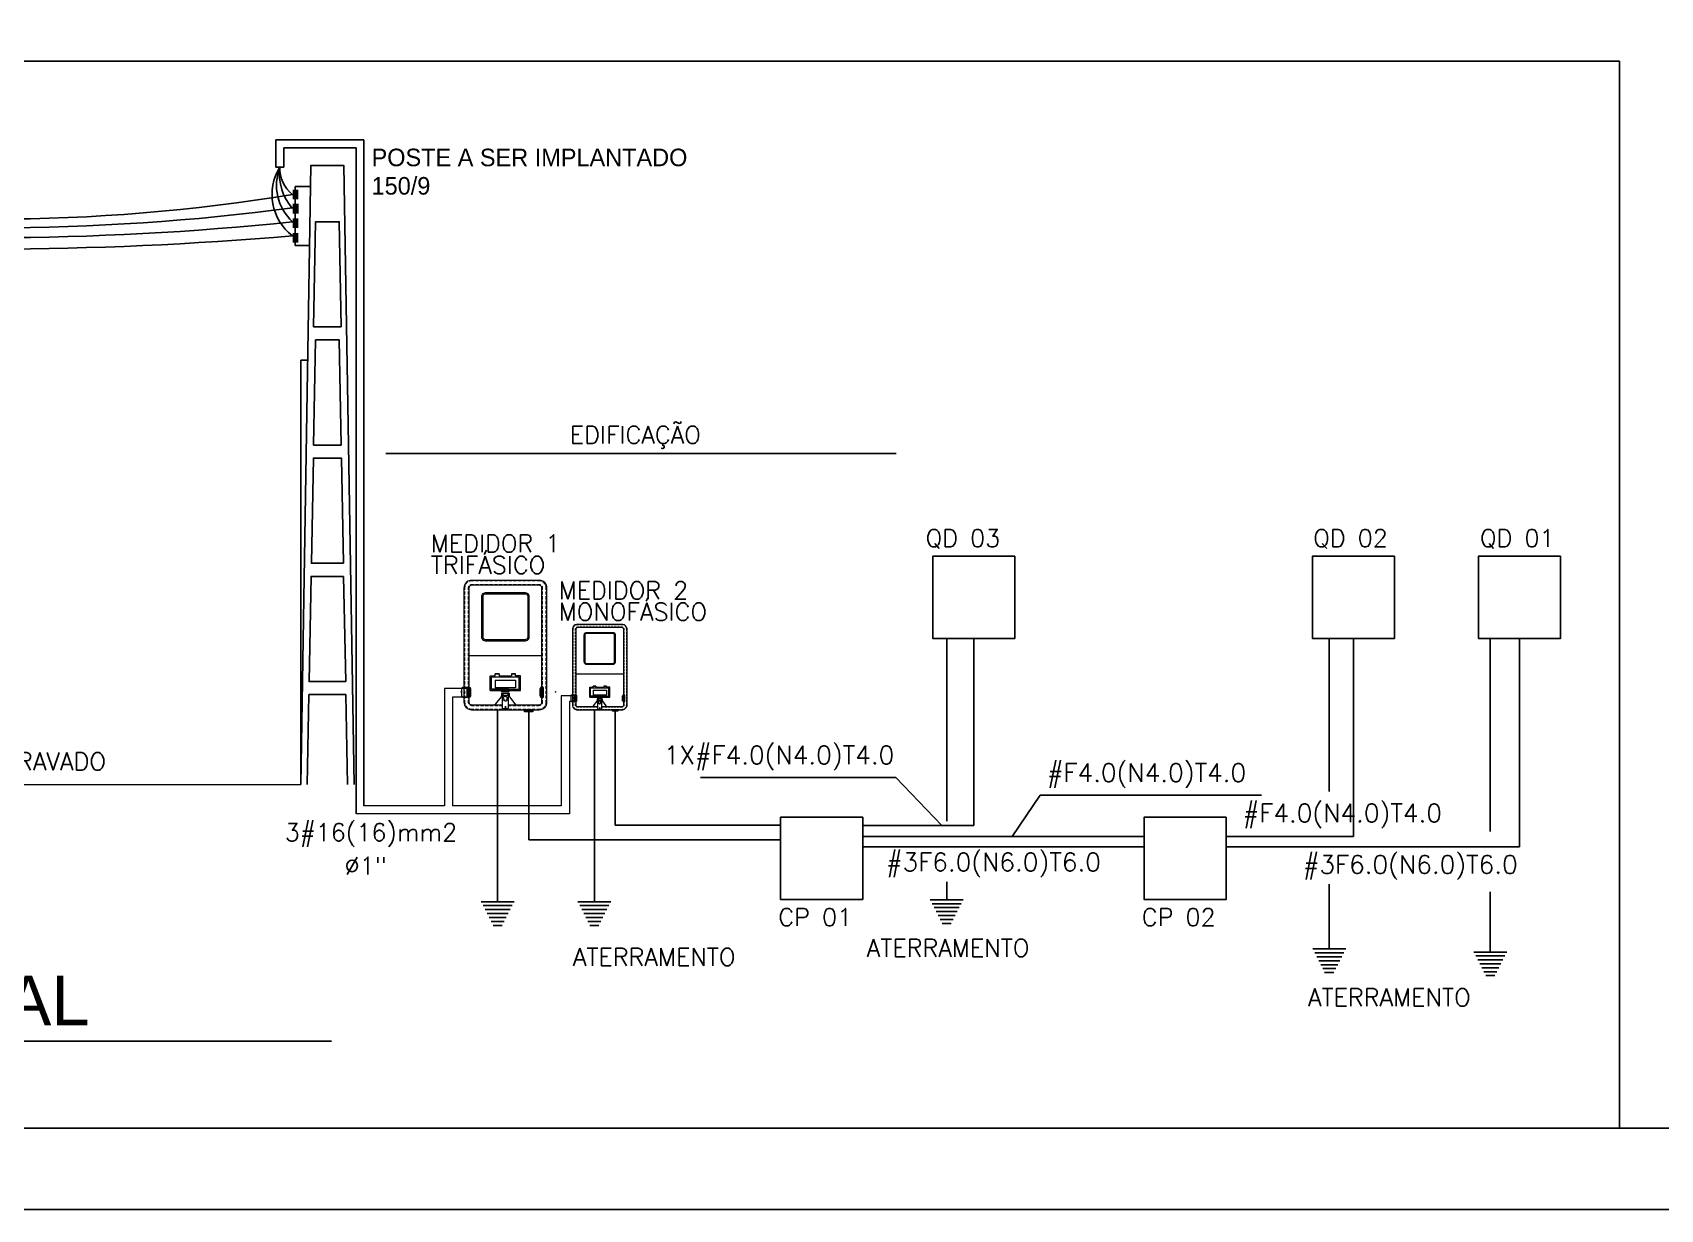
# Model space of a CAD drawing. Header units: millimetres. Extents: x 1111 to 2600, y -509 to -91.
# Drawn here: x 1694.25 to 1709.27, y -509.25 to -498.39 of the extents above; entities that cross this region are included whole.
import ezdxf
from ezdxf.enums import TextEntityAlignment as Align

# ---------------------------------------------------------------- set-up
doc = ezdxf.new("R2010")
doc.units = ezdxf.units.MM
for name, color, linetype in [('08', 8, 'Continuous'), ('ARQ-SÍMBOLOS', 2, 'Continuous'), ('ARQ-TEXTO2', 2, 'Continuous'), ('ARQ-TEXTO4', 4, 'Continuous'), ('CERC02', 3, 'Continuous'), ('CERCAD-1', 1, 'Continuous'), ('CERCAD-2', 7, 'Continuous'), ('LAYER', 3, 'Continuous'), ('LAYER03', 3, 'Continuous'), ('PDF_Geometry', 7, 'Continuous'), ('SOMENTE_TUBULACAO', 2, 'Continuous'), ('TEXT', 2, 'Continuous'), ('TEXTO2', 3, 'Continuous'), ('TUBELPAREDE', 2, 'Continuous')]:
    doc.layers.add(name, color=color, linetype=linetype)
doc.layers.add('PDF_Solid Fills', color=7, linetype='Continuous', true_color=0x282724)
doc.styles.add('ARIAL', font='arial.ttf', dxfattribs={"height": 2})
doc.styles.add('COTA75', font='ROMANS.SHX')
doc.styles.add('ROMANS', font='romans')

# ---------------------------------------------------------------- blocks, each defined once
blk = doc.blocks.new('*U214')
at = {"layer": 'ARQ-SÍMBOLOS'}
blk.add_line((0.6, 0), (9.546, 0), dxfattribs=at)
blk.add_circle((0, 0), 0.6, dxfattribs=at)
at = {"layer": 'ARQ-TEXTO2', "style": 'ROMANS'}
blk.add_attdef('ESCALA1', text='', height=0.2, dxfattribs=at).set_placement((0.951, -0.149), align=Align.TOP_LEFT)
at = {"layer": 'ARQ-TEXTO4', "style": 'ARIAL'}
blk.add_attdef('TITULODODESENHO', (0.951, 0.146), '', height=0.45, dxfattribs=at)
blk.add_attdef('0', text='', height=0.45, dxfattribs=at).set_placement((0, 0), align=Align.MIDDLE)

msp = doc.modelspace()

# ---------------------------------------------------------------- linework, layer by layer
at = {"linetype": 'Continuous'}
for p, q in [((1696.82, -499.813), (1696.677, -499.813)), ((1696.677, -500.358), (1696.677, -499.813)), ((1696.677, -500.358), (1696.811, -500.358)), ((1696.728, -505.333), (1696.728, -501.416)), ((1696.728, -501.416), (1696.793, -501.416)), ((1697.515, -502.278), (1702.221, -502.278))]:
    msp.add_line(p, q, dxfattribs=at)
for p, q in [((1702.219, -505.268), (1700.417, -505.268)), ((1702.641, -505.712), (1702.219, -505.268)), ((1703.292, -505.811), (1703.549, -505.43)), ((1703.549, -505.43), (1705.592, -505.43))]:
    msp.add_line(p, q)
for points in [[(1697.221, -505.333), (1697.126, -499.618), (1696.823, -499.618), (1696.728, -505.333)], [(1697.161, -505.333), (1697.145, -504.503), (1696.804, -504.503), (1696.788, -505.333)]]:
    msp.add_lwpolyline(points, dxfattribs=at)
for points in [[(1697.102, -501.108), (1697.084, -500.138), (1696.865, -500.138), (1696.847, -501.108)], [(1697.102, -502.199), (1697.084, -501.229), (1696.865, -501.229), (1696.847, -502.199)], [(1697.122, -503.29), (1697.104, -502.32), (1696.845, -502.32), (1696.827, -503.29)], [(1697.124, -503.412), (1696.824, -503.412), (1696.806, -504.382), (1697.143, -504.382)]]:
    msp.add_lwpolyline(points, close=True, dxfattribs=at)
for points in [[(1696.707, -499.841), (1696.707, -499.932), (1696.653, -499.841), (1696.653, -499.932)], [(1696.708, -499.972), (1696.708, -500.063), (1696.653, -499.972), (1696.653, -500.063)], [(1696.707, -500.106), (1696.707, -500.197), (1696.653, -500.106), (1696.653, -500.197)], [(1696.707, -500.241), (1696.707, -500.332), (1696.653, -500.241), (1696.653, -500.332)]]:
    msp.add_solid(points, dxfattribs=at)
at = {"layer": 'CERC02'}
msp.add_lwpolyline([(1686.626, -508.504), (1708.892, -508.504), (1708.892, -498.658), (1686.626, -498.658)], close=True, dxfattribs=at)
at = {"layer": 'CERCAD-1'}
msp.add_lwpolyline([(1721.942, -508.504), (1658.942, -508.504), (1658.942, -465.604), (1721.942, -465.604)], close=True, dxfattribs=at)
at = {"layer": 'CERCAD-2'}
for p, q in [((1708.892, -508.504), (1708.892, -503.029)), ((1722.692, -509.254), (1656.692, -509.254))]:
    msp.add_line(p, q, dxfattribs=at)
at = {"layer": 'LAYER'}
for p, q in [((1702.687, -503.984), (1702.687, -505.669)), ((1706.216, -503.984), (1706.216, -505.397)), ((1707.701, -503.984), (1707.701, -505.767)), ((1698.544, -504.643), (1698.544, -506.414)), ((1699.437, -504.643), (1699.437, -506.414)), ((1702.687, -506.229), (1702.687, -506.396)), ((1706.216, -506.253), (1706.216, -506.849)), ((1698.696, -506.414), (1698.393, -506.414)), ((1698.678, -506.45), (1698.411, -506.45)), ((1699.588, -506.414), (1699.285, -506.414)), ((1699.57, -506.45), (1699.303, -506.45)), ((1702.838, -506.396), (1702.535, -506.396)), ((1702.82, -506.432), (1702.554, -506.432)), ((1702.802, -506.468), (1702.572, -506.468)), ((1707.701, -506.322), (1707.701, -506.878)), ((1698.66, -506.486), (1698.429, -506.486)), ((1698.641, -506.523), (1698.447, -506.523)), ((1698.623, -506.559), (1698.466, -506.559)), ((1698.605, -506.596), (1698.484, -506.596)), ((1699.552, -506.486), (1699.321, -506.486)), ((1699.534, -506.523), (1699.34, -506.523)), ((1699.515, -506.559), (1699.358, -506.559)), ((1699.497, -506.596), (1699.376, -506.596)), ((1702.784, -506.505), (1702.59, -506.505)), ((1702.766, -506.541), (1702.608, -506.541)), ((1702.748, -506.577), (1702.626, -506.577)), ((1702.729, -506.614), (1702.645, -506.614)), ((1698.587, -506.632), (1698.502, -506.632)), ((1699.479, -506.632), (1699.394, -506.632)), ((1706.367, -506.849), (1706.064, -506.849)), ((1706.349, -506.886), (1706.082, -506.886)), ((1707.853, -506.878), (1707.55, -506.878)), ((1707.835, -506.914), (1707.568, -506.914)), ((1706.331, -506.922), (1706.1, -506.922)), ((1706.312, -506.959), (1706.119, -506.959)), ((1706.294, -506.995), (1706.137, -506.995)), ((1706.276, -507.031), (1706.155, -507.031)), ((1706.258, -507.068), (1706.173, -507.068)), ((1707.817, -506.951), (1707.586, -506.951)), ((1707.798, -506.987), (1707.604, -506.987)), ((1707.78, -507.024), (1707.623, -507.024)), ((1707.762, -507.06), (1707.641, -507.06)), ((1707.744, -507.096), (1707.659, -507.096))]:
    msp.add_line(p, q, dxfattribs=at)
at = {"layer": 'LAYER03'}
for p, q in [((1696.5, -499.383), (1696.5, -499.636)), ((1697.312, -499.383), (1696.5, -499.383)), ((1697.312, -505.53), (1697.312, -499.383)), ((1696.573, -499.636), (1696.573, -499.455)), ((1696.573, -499.455), (1697.24, -499.455)), ((1697.24, -499.455), (1697.24, -505.603)), ((1696.5, -499.636), (1696.573, -499.636))]:
    msp.add_line(p, q, dxfattribs=at)
for points in [[(1703.315, -503.226), (1703.315, -503.984), (1702.558, -503.984), (1702.558, -503.226)], [(1706.818, -503.226), (1706.818, -503.984), (1706.06, -503.984), (1706.06, -503.226)], [(1708.349, -503.226), (1708.349, -503.984), (1707.592, -503.984), (1707.592, -503.226)], [(1701.912, -505.635), (1701.912, -506.392), (1701.155, -506.392), (1701.155, -505.635)], [(1705.266, -505.635), (1705.266, -506.392), (1704.508, -506.392), (1704.508, -505.635)]]:
    msp.add_lwpolyline(points, close=True, dxfattribs=at)
at = {"layer": 'PDF_Geometry', "lineweight": 5}
for p, q in [((1691.059, -505.333), (1696.728, -505.333)), ((1698.054, -505.53), (1697.312, -505.53)), ((1699.132, -505.53), (1698.127, -505.53))]:
    msp.add_line(p, q, dxfattribs=at)
for points in [[(1698.27, -503.463), (1698.268, -503.464), (1698.258, -503.472), (1698.25, -503.482), (1698.249, -503.484)], [(1698.303, -503.454), (1698.291, -503.455), (1698.283, -503.457)], [(1698.942, -503.449), (1698.929, -503.448), (1698.303, -503.448), (1698.291, -503.449)], [(1698.326, -503.454), (1698.303, -503.454)], [(1698.369, -503.454), (1698.34, -503.454)], [(1698.413, -503.454), (1698.384, -503.454)], [(1698.456, -503.454), (1698.427, -503.454)], [(1698.5, -503.454), (1698.471, -503.454)], [(1698.544, -503.454), (1698.515, -503.454)], [(1698.587, -503.454), (1698.558, -503.454)], [(1698.631, -503.454), (1698.602, -503.454)], [(1698.675, -503.454), (1698.646, -503.454)], [(1698.718, -503.454), (1698.689, -503.454)], [(1698.762, -503.454), (1698.732, -503.454)], [(1698.805, -503.454), (1698.776, -503.454)], [(1698.849, -503.454), (1698.82, -503.454)], [(1698.892, -503.454), (1698.864, -503.454)], [(1698.95, -503.457), (1698.942, -503.455), (1698.929, -503.454), (1698.907, -503.454)], [(1698.984, -503.484), (1698.983, -503.482), (1698.975, -503.472), (1698.965, -503.464), (1698.963, -503.463)], [(1698.235, -503.506), (1698.233, -503.517)], [(1698.233, -503.517), (1698.233, -504.573)], [(1698.243, -503.497), (1698.241, -503.505), (1698.24, -503.517), (1698.24, -503.536)], [(1698.24, -503.551), (1698.24, -503.58)], [(1698.24, -503.595), (1698.24, -503.624)], [(1698.278, -503.502), (1698.278, -503.503), (1698.275, -503.51), (1698.274, -503.517), (1698.274, -503.536)], [(1698.274, -503.551), (1698.274, -503.58)], [(1698.274, -503.595), (1698.274, -503.624)], [(1698.953, -503.517), (1698.952, -503.51), (1698.948, -503.504), (1698.943, -503.499), (1698.937, -503.495), (1698.929, -503.494), (1698.303, -503.494), (1698.296, -503.495), (1698.289, -503.499), (1698.284, -503.504), (1698.281, -503.51), (1698.28, -503.517)], [(1698.28, -503.517), (1698.28, -504.573)], [(1698.326, -503.488), (1698.303, -503.488), (1698.296, -503.49), (1698.289, -503.492), (1698.288, -503.493)], [(1698.369, -503.488), (1698.34, -503.488)], [(1698.413, -503.488), (1698.384, -503.488)], [(1698.431, -503.564), (1698.422, -503.565), (1698.413, -503.568), (1698.406, -503.574), (1698.401, -503.581), (1698.397, -503.59), (1698.396, -503.598)], [(1698.396, -503.598), (1698.396, -503.97), (1698.397, -503.979), (1698.401, -503.987), (1698.406, -503.994), (1698.413, -504), (1698.422, -504.003), (1698.431, -504.005), (1698.802, -504.005), (1698.811, -504.003), (1698.819, -504), (1698.827, -503.994), (1698.832, -503.987), (1698.836, -503.979), (1698.836, -503.97)], [(1698.431, -503.575), (1698.424, -503.576), (1698.417, -503.58), (1698.412, -503.585), (1698.409, -503.592), (1698.408, -503.598)], [(1698.408, -503.598), (1698.408, -503.97), (1698.409, -503.977), (1698.412, -503.984), (1698.417, -503.989), (1698.424, -503.992), (1698.431, -503.993), (1698.802, -503.993), (1698.809, -503.992), (1698.816, -503.989), (1698.82, -503.984), (1698.824, -503.977), (1698.825, -503.97), (1698.825, -503.598)], [(1698.456, -503.488), (1698.427, -503.488)], [(1698.802, -503.564), (1698.431, -503.564)], [(1698.802, -503.575), (1698.431, -503.575)], [(1698.5, -503.488), (1698.471, -503.488)], [(1698.544, -503.488), (1698.515, -503.488)], [(1698.587, -503.488), (1698.558, -503.488)], [(1698.631, -503.488), (1698.602, -503.488)], [(1698.675, -503.488), (1698.646, -503.488)], [(1698.718, -503.488), (1698.689, -503.488)], [(1698.762, -503.488), (1698.732, -503.488)], [(1698.805, -503.488), (1698.776, -503.488)], [(1698.836, -503.598), (1698.836, -503.59), (1698.832, -503.581), (1698.827, -503.574), (1698.819, -503.568), (1698.811, -503.565), (1698.802, -503.564)], [(1698.825, -503.598), (1698.824, -503.592), (1698.82, -503.585), (1698.816, -503.58), (1698.809, -503.576), (1698.802, -503.575)], [(1698.849, -503.488), (1698.82, -503.488)], [(1698.836, -503.97), (1698.836, -503.598)], [(1698.892, -503.488), (1698.864, -503.488)], [(1698.944, -503.493), (1698.944, -503.492), (1698.937, -503.49), (1698.929, -503.488), (1698.907, -503.488)], [(1698.953, -504.573), (1698.953, -503.517)], [(1698.958, -503.517), (1698.958, -503.51), (1698.955, -503.503), (1698.955, -503.502)], [(1698.958, -503.536), (1698.958, -503.517)], [(1698.958, -503.58), (1698.958, -503.551)], [(1698.958, -503.624), (1698.958, -503.595)], [(1698.993, -503.517), (1698.992, -503.505), (1698.99, -503.497)], [(1698.993, -503.536), (1698.993, -503.517)], [(1698.993, -503.58), (1698.993, -503.551)], [(1698.993, -503.624), (1698.993, -503.595)], [(1698.999, -503.517), (1698.998, -503.506)], [(1698.999, -504.573), (1698.999, -503.517)], [(1698.24, -503.638), (1698.24, -503.667)], [(1698.24, -503.682), (1698.24, -503.711)], [(1698.24, -503.725), (1698.24, -503.754)], [(1698.274, -503.638), (1698.274, -503.667)], [(1698.274, -503.682), (1698.274, -503.711)], [(1698.274, -503.725), (1698.274, -503.754)], [(1698.958, -503.667), (1698.958, -503.638)], [(1698.958, -503.711), (1698.958, -503.682)], [(1698.958, -503.754), (1698.958, -503.725)], [(1698.993, -503.667), (1698.993, -503.638)], [(1698.993, -503.711), (1698.993, -503.682)], [(1698.993, -503.754), (1698.993, -503.725)], [(1698.24, -503.769), (1698.24, -503.798)], [(1698.24, -503.813), (1698.24, -503.842)], [(1698.24, -503.856), (1698.24, -503.885)], [(1698.24, -503.9), (1698.24, -503.929)], [(1698.274, -503.769), (1698.274, -503.798)], [(1698.274, -503.813), (1698.274, -503.842)], [(1698.274, -503.856), (1698.274, -503.885)], [(1698.274, -503.9), (1698.274, -503.929)], [(1698.958, -503.798), (1698.958, -503.769)], [(1698.958, -503.842), (1698.958, -503.813)], [(1698.958, -503.885), (1698.958, -503.856)], [(1698.958, -503.929), (1698.958, -503.9)], [(1698.993, -503.798), (1698.993, -503.769)], [(1698.993, -503.842), (1698.993, -503.813)], [(1698.993, -503.885), (1698.993, -503.856)], [(1698.993, -503.929), (1698.993, -503.9)], [(1699.235, -503.892), (1699.234, -503.9)], [(1699.234, -503.9), (1699.234, -504.597)], [(1699.24, -503.886), (1699.239, -503.892), (1699.238, -503.9), (1699.238, -503.912)], [(1699.258, -503.864), (1699.256, -503.865), (1699.25, -503.87), (1699.245, -503.877), (1699.244, -503.878)], [(1699.263, -503.89), (1699.263, -503.891), (1699.261, -503.895), (1699.261, -503.9), (1699.261, -503.912)], [(1699.708, -503.9), (1699.708, -503.895), (1699.706, -503.891), (1699.702, -503.888), (1699.698, -503.885), (1699.693, -503.884), (1699.28, -503.884), (1699.275, -503.885), (1699.271, -503.888), (1699.267, -503.891), (1699.265, -503.895), (1699.265, -503.9)], [(1699.265, -503.9), (1699.265, -504.597)], [(1699.28, -503.858), (1699.271, -503.859), (1699.266, -503.86)], [(1699.295, -503.881), (1699.28, -503.881), (1699.275, -503.882), (1699.27, -503.883), (1699.27, -503.884)], [(1699.701, -503.855), (1699.693, -503.854), (1699.28, -503.854), (1699.272, -503.855)], [(1699.295, -503.858), (1699.28, -503.858)], [(1699.323, -503.858), (1699.304, -503.858)], [(1699.323, -503.881), (1699.304, -503.881)], [(1699.352, -503.858), (1699.333, -503.858)], [(1699.352, -503.881), (1699.333, -503.881)], [(1699.381, -503.858), (1699.362, -503.858)], [(1699.381, -503.881), (1699.362, -503.881)], [(1699.41, -503.858), (1699.39, -503.858)], [(1699.41, -503.881), (1699.39, -503.881)], [(1699.438, -503.858), (1699.419, -503.858)], [(1699.438, -503.881), (1699.419, -503.881)], [(1699.467, -503.858), (1699.448, -503.858)], [(1699.467, -503.881), (1699.448, -503.881)], [(1699.496, -503.858), (1699.477, -503.858)], [(1699.496, -503.881), (1699.477, -503.881)], [(1699.525, -503.858), (1699.506, -503.858)], [(1699.525, -503.881), (1699.506, -503.881)], [(1699.554, -503.858), (1699.534, -503.858)], [(1699.554, -503.881), (1699.534, -503.881)], [(1699.583, -503.858), (1699.563, -503.858)], [(1699.583, -503.881), (1699.563, -503.881)], [(1699.611, -503.858), (1699.592, -503.858)], [(1699.611, -503.881), (1699.592, -503.881)], [(1699.64, -503.858), (1699.621, -503.858)], [(1699.64, -503.881), (1699.621, -503.881)], [(1699.669, -503.858), (1699.65, -503.858)], [(1699.669, -503.881), (1699.65, -503.881)], [(1699.707, -503.86), (1699.702, -503.859), (1699.693, -503.858), (1699.678, -503.858)], [(1699.703, -503.884), (1699.703, -503.883), (1699.698, -503.882), (1699.693, -503.881), (1699.678, -503.881)], [(1699.708, -504.597), (1699.708, -503.9)], [(1699.712, -503.9), (1699.712, -503.895), (1699.71, -503.891), (1699.71, -503.89)], [(1699.712, -503.912), (1699.712, -503.9)], [(1699.729, -503.878), (1699.728, -503.877), (1699.723, -503.87), (1699.717, -503.865), (1699.715, -503.864)], [(1699.735, -503.9), (1699.734, -503.892), (1699.733, -503.886)], [(1699.735, -503.912), (1699.735, -503.9)], [(1699.739, -503.9), (1699.739, -503.892)], [(1699.739, -504.597), (1699.739, -503.9)], [(1698.24, -503.944), (1698.24, -503.973)], [(1698.24, -503.987), (1698.24, -504.016)], [(1698.24, -504.03), (1698.24, -504.06)], [(1698.274, -503.944), (1698.274, -503.973)], [(1698.274, -503.987), (1698.274, -504.016)], [(1698.274, -504.03), (1698.274, -504.06)], [(1698.958, -503.973), (1698.958, -503.944)], [(1698.958, -504.016), (1698.958, -503.987)], [(1698.958, -504.06), (1698.958, -504.03)], [(1698.993, -503.973), (1698.993, -503.944)], [(1698.993, -504.016), (1698.993, -503.987)], [(1698.993, -504.06), (1698.993, -504.03)], [(1699.238, -503.922), (1699.238, -503.941)], [(1699.238, -503.951), (1699.238, -503.97)], [(1699.238, -503.979), (1699.238, -503.999)], [(1699.238, -504.008), (1699.238, -504.028)], [(1699.238, -504.037), (1699.238, -504.056)], [(1699.238, -504.066), (1699.238, -504.085)], [(1699.261, -503.922), (1699.261, -503.941)], [(1699.261, -503.951), (1699.261, -503.97)], [(1699.261, -503.979), (1699.261, -503.999)], [(1699.261, -504.008), (1699.261, -504.028)], [(1699.261, -504.037), (1699.261, -504.056)], [(1699.261, -504.066), (1699.261, -504.085)], [(1699.364, -503.931), (1699.358, -503.932), (1699.352, -503.934), (1699.348, -503.937), (1699.344, -503.942), (1699.342, -503.948), (1699.341, -503.954)], [(1699.341, -503.954), (1699.341, -504.198), (1699.342, -504.204), (1699.344, -504.21), (1699.348, -504.215), (1699.352, -504.218), (1699.358, -504.221), (1699.364, -504.222), (1699.609, -504.222), (1699.615, -504.221), (1699.62, -504.218), (1699.625, -504.215), (1699.629, -504.21), (1699.631, -504.204), (1699.632, -504.198)], [(1699.364, -503.938), (1699.359, -503.939), (1699.355, -503.941), (1699.351, -503.945), (1699.349, -503.949), (1699.349, -503.954)], [(1699.349, -503.954), (1699.349, -504.198), (1699.349, -504.203), (1699.351, -504.208), (1699.355, -504.211), (1699.359, -504.213), (1699.364, -504.214), (1699.609, -504.214), (1699.614, -504.213), (1699.618, -504.211), (1699.621, -504.208), (1699.624, -504.203), (1699.624, -504.198), (1699.624, -503.954)], [(1699.609, -503.931), (1699.364, -503.931)], [(1699.609, -503.938), (1699.364, -503.938)], [(1699.632, -503.954), (1699.631, -503.948), (1699.629, -503.942), (1699.625, -503.937), (1699.62, -503.934), (1699.615, -503.932), (1699.609, -503.931)], [(1699.624, -503.954), (1699.624, -503.949), (1699.621, -503.945), (1699.618, -503.941), (1699.614, -503.939), (1699.609, -503.938)], [(1699.632, -504.198), (1699.632, -503.954)], [(1699.712, -503.941), (1699.712, -503.922)], [(1699.712, -503.97), (1699.712, -503.951)], [(1699.712, -503.999), (1699.712, -503.979)], [(1699.712, -504.028), (1699.712, -504.008)], [(1699.712, -504.056), (1699.712, -504.037)], [(1699.712, -504.085), (1699.712, -504.066)], [(1699.735, -503.941), (1699.735, -503.922)], [(1699.735, -503.97), (1699.735, -503.951)], [(1699.735, -503.999), (1699.735, -503.979)], [(1699.735, -504.028), (1699.735, -504.008)], [(1699.735, -504.056), (1699.735, -504.037)], [(1699.735, -504.085), (1699.735, -504.066)], [(1698.24, -504.074), (1698.24, -504.103)], [(1698.24, -504.118), (1698.24, -504.147)], [(1698.24, -504.161), (1698.24, -504.19)], [(1698.24, -504.205), (1698.24, -504.234)], [(1698.274, -504.074), (1698.274, -504.103)], [(1698.274, -504.118), (1698.274, -504.147)], [(1698.958, -504.144), (1698.274, -504.144)], [(1698.274, -504.161), (1698.274, -504.19)], [(1698.274, -504.205), (1698.274, -504.234)], [(1698.958, -504.103), (1698.958, -504.074)], [(1698.958, -504.147), (1698.958, -504.118)], [(1698.958, -504.19), (1698.958, -504.162)], [(1698.958, -504.234), (1698.958, -504.205)], [(1698.993, -504.103), (1698.993, -504.074)], [(1698.993, -504.147), (1698.993, -504.118)], [(1698.993, -504.19), (1698.993, -504.162)], [(1698.993, -504.234), (1698.993, -504.205)], [(1699.238, -504.095), (1699.238, -504.114)], [(1699.238, -504.124), (1699.238, -504.143)], [(1699.238, -504.153), (1699.238, -504.172)], [(1699.238, -504.181), (1699.238, -504.2)], [(1699.238, -504.21), (1699.238, -504.229)], [(1699.261, -504.095), (1699.261, -504.114)], [(1699.261, -504.124), (1699.261, -504.143)], [(1699.261, -504.153), (1699.261, -504.172)], [(1699.261, -504.181), (1699.261, -504.2)], [(1699.261, -504.21), (1699.261, -504.229)], [(1699.712, -504.114), (1699.712, -504.095)], [(1699.712, -504.143), (1699.712, -504.124)], [(1699.712, -504.172), (1699.712, -504.153)], [(1699.712, -504.2), (1699.712, -504.181)], [(1699.712, -504.229), (1699.712, -504.21)], [(1699.735, -504.114), (1699.735, -504.095)], [(1699.735, -504.143), (1699.735, -504.124)], [(1699.735, -504.172), (1699.735, -504.153)], [(1699.735, -504.2), (1699.735, -504.181)], [(1699.735, -504.229), (1699.735, -504.21)], [(1698.24, -504.249), (1698.24, -504.278)], [(1698.24, -504.293), (1698.24, -504.321)], [(1698.24, -504.336), (1698.24, -504.365)], [(1698.274, -504.249), (1698.274, -504.278)], [(1698.274, -504.293), (1698.274, -504.321)], [(1698.274, -504.336), (1698.274, -504.365)], [(1698.477, -504.464), (1698.477, -504.328), (1698.523, -504.328)], [(1698.588, -504.452), (1698.489, -504.452), (1698.489, -504.341)], [(1698.744, -504.341), (1698.489, -504.341)], [(1698.523, -504.328), (1698.523, -504.312), (1698.559, -504.312), (1698.523, -504.312)], [(1698.523, -504.369), (1698.71, -504.369), (1698.71, -504.441), (1698.523, -504.441)], [(1698.523, -504.369), (1698.523, -504.441)], [(1698.559, -504.312), (1698.559, -504.328), (1698.673, -504.328)], [(1698.756, -504.464), (1698.644, -504.464), (1698.756, -504.464), (1698.756, -504.328), (1698.71, -504.328), (1698.71, -504.312)], [(1698.644, -504.452), (1698.744, -504.452), (1698.744, -504.341)], [(1698.71, -504.312), (1698.673, -504.312), (1698.71, -504.312)], [(1698.673, -504.312), (1698.673, -504.328)], [(1698.958, -504.278), (1698.958, -504.249)], [(1698.958, -504.321), (1698.958, -504.293)], [(1698.958, -504.365), (1698.958, -504.336)], [(1698.993, -504.278), (1698.993, -504.249)], [(1698.993, -504.321), (1698.993, -504.293)], [(1698.993, -504.365), (1698.993, -504.336)], [(1699.238, -504.239), (1699.238, -504.258)], [(1699.238, -504.267), (1699.238, -504.287)], [(1699.238, -504.296), (1699.238, -504.315)], [(1699.238, -504.325), (1699.238, -504.344)], [(1699.238, -504.354), (1699.238, -504.373)], [(1699.261, -504.239), (1699.261, -504.258)], [(1699.261, -504.267), (1699.261, -504.287)], [(1699.261, -504.296), (1699.261, -504.315)], [(1699.712, -504.313), (1699.261, -504.313)], [(1699.261, -504.325), (1699.261, -504.344)], [(1699.261, -504.354), (1699.261, -504.373)], [(1699.712, -504.258), (1699.712, -504.239)], [(1699.712, -504.287), (1699.712, -504.267)], [(1699.712, -504.315), (1699.712, -504.296)], [(1699.712, -504.344), (1699.712, -504.325)], [(1699.712, -504.373), (1699.712, -504.354)], [(1699.735, -504.258), (1699.735, -504.239)], [(1699.735, -504.287), (1699.735, -504.267)], [(1699.735, -504.315), (1699.735, -504.296)], [(1699.735, -504.344), (1699.735, -504.325)], [(1699.735, -504.373), (1699.735, -504.354)], [(1698.281, -504.446), (1698.054, -504.446), (1698.054, -505.53)], [(1698.225, -504.525), (1698.263, -504.525), (1698.263, -504.437), (1698.225, -504.437), (1698.22, -504.438), (1698.216, -504.44), (1698.213, -504.445), (1698.212, -504.449), (1698.212, -504.513), (1698.213, -504.518), (1698.216, -504.521), (1698.22, -504.525), (1698.225, -504.525)], [(1698.24, -504.379), (1698.24, -504.408)], [(1698.24, -504.423), (1698.24, -504.452)], [(1698.24, -504.467), (1698.24, -504.496)], [(1698.24, -504.51), (1698.24, -504.539)], [(1698.265, -504.437), (1698.263, -504.437)], [(1698.263, -504.525), (1698.263, -504.437), (1698.273, -504.437), (1698.273, -504.52), (1698.273, -504.525)], [(1698.281, -504.517), (1698.273, -504.517)], [(1698.274, -504.379), (1698.274, -504.408)], [(1698.274, -504.423), (1698.274, -504.452)], [(1698.274, -504.467), (1698.274, -504.496)], [(1698.274, -504.51), (1698.274, -504.539)], [(1698.276, -504.446), (1698.275, -504.446)], [(1698.276, -504.517), (1698.275, -504.517)], [(1698.281, -504.526), (1698.281, -504.437), (1698.292, -504.437), (1698.292, -504.52), (1698.292, -504.526), (1698.281, -504.526)], [(1698.292, -504.517), (1698.296, -504.517), (1698.296, -504.446), (1698.292, -504.446)], [(1698.588, -504.464), (1698.477, -504.464), (1698.588, -504.464)], [(1698.529, -504.587), (1698.579, -504.523), (1698.58, -504.519), (1698.581, -504.515)], [(1698.59, -504.451), (1698.581, -504.458)], [(1698.59, -504.457), (1698.581, -504.464)], [(1698.581, -504.464), (1698.581, -504.458)], [(1698.59, -504.464), (1698.581, -504.469)], [(1698.651, -504.473), (1698.64, -504.468), (1698.628, -504.465), (1698.616, -504.464), (1698.604, -504.465), (1698.592, -504.468), (1698.581, -504.473)], [(1698.651, -504.473), (1698.581, -504.473), (1698.581, -504.469)], [(1698.651, -504.489), (1698.581, -504.489), (1698.581, -504.515)], [(1698.581, -504.493), (1698.589, -504.493), (1698.589, -504.515), (1698.581, -504.515)], [(1698.638, -504.495), (1698.593, -504.495), (1698.593, -504.517), (1698.587, -504.517), (1698.587, -504.621), (1698.588, -504.625), (1698.59, -504.629), (1698.594, -504.631), (1698.598, -504.632), (1698.633, -504.632), (1698.638, -504.631), (1698.642, -504.629), (1698.644, -504.625), (1698.645, -504.621), (1698.645, -504.517)], [(1698.588, -504.459), (1698.588, -504.459)], [(1698.589, -504.501), (1698.593, -504.501), (1698.593, -504.507), (1698.589, -504.507)], [(1698.593, -504.512), (1698.638, -504.512)], [(1698.611, -504.516), (1698.609, -504.516), (1698.603, -504.52), (1698.6, -504.523)], [(1698.619, -504.457), (1698.619, -504.456), (1698.617, -504.454), (1698.616, -504.454), (1698.614, -504.456), (1698.614, -504.457)], [(1698.631, -504.52), (1698.63, -504.52), (1698.624, -504.516), (1698.618, -504.515)], [(1698.638, -504.495), (1698.638, -504.517), (1698.645, -504.517)], [(1698.643, -504.501), (1698.638, -504.501), (1698.638, -504.507), (1698.643, -504.507)], [(1698.651, -504.469), (1698.642, -504.464)], [(1698.651, -504.458), (1698.643, -504.451)], [(1698.651, -504.464), (1698.643, -504.457)], [(1698.651, -504.493), (1698.643, -504.493), (1698.643, -504.515), (1698.651, -504.515)], [(1698.644, -504.459), (1698.644, -504.459)], [(1698.651, -504.464), (1698.651, -504.458)], [(1698.651, -504.473), (1698.651, -504.469)], [(1698.651, -504.489), (1698.651, -504.515)], [(1698.651, -504.515), (1698.652, -504.519), (1698.654, -504.523)], [(1698.941, -504.517), (1698.937, -504.517), (1698.937, -504.446), (1698.941, -504.446)], [(1698.951, -504.446), (1698.96, -504.446)], [(1698.951, -504.517), (1698.96, -504.517)], [(1698.956, -504.446), (1698.958, -504.446)], [(1698.956, -504.517), (1698.958, -504.517)], [(1698.958, -504.408), (1698.958, -504.379)], [(1698.958, -504.452), (1698.958, -504.423)], [(1698.958, -504.496), (1698.958, -504.467)], [(1698.958, -504.539), (1698.958, -504.51)], [(1698.969, -504.525), (1698.969, -504.437), (1698.96, -504.437), (1698.96, -504.52), (1698.96, -504.525)], [(1698.968, -504.437), (1698.969, -504.437)], [(1698.993, -504.408), (1698.993, -504.379)], [(1698.993, -504.452), (1698.993, -504.423)], [(1698.993, -504.496), (1698.993, -504.467)], [(1698.993, -504.539), (1698.993, -504.51)], [(1699.265, -504.513), (1699.132, -504.513), (1699.132, -505.53)], [(1699.228, -504.565), (1699.253, -504.565), (1699.253, -504.507), (1699.228, -504.507), (1699.225, -504.507), (1699.222, -504.509), (1699.22, -504.512), (1699.22, -504.515), (1699.22, -504.557), (1699.22, -504.56), (1699.222, -504.563), (1699.225, -504.565), (1699.228, -504.565)], [(1699.238, -504.383), (1699.238, -504.402)], [(1699.238, -504.412), (1699.238, -504.431)], [(1699.238, -504.44), (1699.238, -504.46)], [(1699.238, -504.469), (1699.238, -504.488)], [(1699.238, -504.498), (1699.238, -504.517)], [(1699.255, -504.507), (1699.253, -504.507)], [(1699.253, -504.565), (1699.253, -504.507), (1699.26, -504.507), (1699.26, -504.562), (1699.26, -504.565)], [(1699.261, -504.383), (1699.261, -504.402)], [(1699.261, -504.412), (1699.261, -504.431)], [(1699.261, -504.44), (1699.261, -504.46)], [(1699.261, -504.469), (1699.261, -504.488)], [(1699.261, -504.498), (1699.261, -504.517)], [(1699.262, -504.513), (1699.261, -504.513)], [(1699.265, -504.566), (1699.265, -504.507), (1699.272, -504.507), (1699.272, -504.562), (1699.272, -504.566), (1699.265, -504.566)], [(1699.272, -504.559), (1699.275, -504.559), (1699.275, -504.513), (1699.272, -504.513)], [(1699.395, -504.525), (1699.395, -504.435), (1699.425, -504.435)], [(1699.468, -504.517), (1699.402, -504.517), (1699.402, -504.444)], [(1699.571, -504.444), (1699.402, -504.444)], [(1699.425, -504.435), (1699.425, -504.424), (1699.449, -504.424), (1699.425, -504.424)], [(1699.425, -504.462), (1699.548, -504.462), (1699.548, -504.509), (1699.425, -504.509)], [(1699.425, -504.462), (1699.425, -504.509)], [(1699.449, -504.424), (1699.449, -504.435), (1699.524, -504.435)], [(1699.469, -504.516), (1699.463, -504.521)], [(1699.488, -504.52), (1699.488, -504.519), (1699.487, -504.518), (1699.486, -504.518), (1699.485, -504.519), (1699.485, -504.52)], [(1699.509, -504.521), (1699.504, -504.516)], [(1699.579, -504.525), (1699.505, -504.525), (1699.579, -504.525), (1699.579, -504.435), (1699.548, -504.435), (1699.548, -504.424)], [(1699.505, -504.517), (1699.571, -504.517), (1699.571, -504.444)], [(1699.548, -504.424), (1699.524, -504.424), (1699.548, -504.424)], [(1699.524, -504.424), (1699.524, -504.435)], [(1699.701, -504.559), (1699.698, -504.559), (1699.698, -504.513), (1699.701, -504.513)], [(1699.707, -504.513), (1699.713, -504.513)], [(1699.711, -504.513), (1699.712, -504.513)], [(1699.712, -504.402), (1699.712, -504.383)], [(1699.712, -504.431), (1699.712, -504.412)], [(1699.712, -504.46), (1699.712, -504.44)], [(1699.712, -504.488), (1699.712, -504.469)], [(1699.712, -504.517), (1699.712, -504.498)], [(1699.719, -504.565), (1699.719, -504.507), (1699.713, -504.507), (1699.713, -504.562), (1699.713, -504.565)], [(1699.718, -504.507), (1699.719, -504.507)], [(1699.735, -504.402), (1699.735, -504.383)], [(1699.735, -504.431), (1699.735, -504.412)], [(1699.735, -504.46), (1699.735, -504.44)], [(1699.735, -504.488), (1699.735, -504.469)], [(1699.735, -504.517), (1699.735, -504.498)], [(1699.228, -504.565), (1699.207, -504.565), (1699.207, -505.603), (1697.24, -505.603)], [(1698.273, -504.525), (1698.127, -504.525), (1698.127, -505.53)], [(1698.233, -504.573), (1698.235, -504.585)], [(1698.24, -504.554), (1698.24, -504.573)], [(1698.24, -504.573), (1698.241, -504.585), (1698.243, -504.593)], [(1698.249, -504.606), (1698.25, -504.608), (1698.258, -504.618), (1698.268, -504.626), (1698.27, -504.627)], [(1698.274, -504.554), (1698.274, -504.573)], [(1698.274, -504.573), (1698.275, -504.581), (1698.278, -504.587), (1698.278, -504.588)], [(1698.28, -504.573), (1698.281, -504.58), (1698.284, -504.587), (1698.289, -504.592), (1698.296, -504.595), (1698.303, -504.596)], [(1698.283, -504.633), (1698.291, -504.635), (1698.303, -504.637), (1698.326, -504.637)], [(1698.288, -504.598), (1698.289, -504.598), (1698.296, -504.601), (1698.303, -504.602)], [(1698.291, -504.641), (1698.303, -504.643), (1698.929, -504.643)], [(1698.303, -504.596), (1698.587, -504.596)], [(1698.303, -504.602), (1698.329, -504.602)], [(1698.34, -504.637), (1698.369, -504.637)], [(1698.343, -504.602), (1698.372, -504.602)], [(1698.384, -504.637), (1698.413, -504.637)], [(1698.387, -504.602), (1698.416, -504.602)], [(1698.427, -504.637), (1698.456, -504.637)], [(1698.43, -504.602), (1698.459, -504.602)], [(1698.471, -504.637), (1698.5, -504.637)], [(1698.474, -504.602), (1698.503, -504.602)], [(1698.511, -504.596), (1698.518, -504.595), (1698.524, -504.592), (1698.529, -504.587)], [(1698.515, -504.637), (1698.544, -504.637)], [(1698.518, -504.602), (1698.547, -504.602)], [(1698.558, -504.637), (1698.587, -504.637)], [(1698.561, -504.602), (1698.587, -504.602)], [(1698.596, -504.528), (1698.594, -504.531), (1698.593, -504.538), (1698.593, -504.542)], [(1698.596, -504.548), (1698.598, -504.552), (1698.603, -504.557), (1698.605, -504.558)], [(1698.603, -504.528), (1698.6, -504.531), (1698.599, -504.538), (1698.6, -504.542)], [(1698.602, -504.637), (1698.631, -504.637)], [(1698.603, -504.548), (1698.604, -504.55), (1698.609, -504.554), (1698.614, -504.555)], [(1698.622, -504.522), (1698.616, -504.521), (1698.609, -504.522), (1698.608, -504.523)], [(1698.611, -504.56), (1698.616, -504.561), (1698.624, -504.56), (1698.625, -504.56)], [(1698.621, -504.622), (1698.622, -504.619), (1698.621, -504.616)], [(1698.622, -504.555), (1698.623, -504.554), (1698.628, -504.55), (1698.632, -504.545)], [(1698.635, -504.538), (1698.634, -504.538), (1698.632, -504.531), (1698.628, -504.526), (1698.628, -504.525)], [(1698.631, -504.556), (1698.635, -504.552), (1698.638, -504.545), (1698.638, -504.545)], [(1698.64, -504.538), (1698.64, -504.538), (1698.638, -504.531), (1698.635, -504.525)], [(1698.645, -504.596), (1698.929, -504.596)], [(1698.645, -504.602), (1698.671, -504.602)], [(1698.646, -504.637), (1698.675, -504.637)], [(1698.654, -504.523), (1698.703, -504.587)], [(1698.686, -504.602), (1698.715, -504.602)], [(1698.689, -504.637), (1698.718, -504.637)], [(1698.703, -504.587), (1698.708, -504.592), (1698.714, -504.595), (1698.721, -504.596)], [(1698.729, -504.602), (1698.758, -504.602)], [(1698.732, -504.637), (1698.762, -504.637)], [(1698.773, -504.602), (1698.802, -504.602)], [(1698.776, -504.637), (1698.805, -504.637)], [(1698.798, -504.647), (1698.798, -504.64), (1698.864, -504.64), (1698.864, -504.647)], [(1698.817, -504.602), (1698.846, -504.602)], [(1698.82, -504.637), (1698.849, -504.637)], [(1698.86, -504.602), (1698.889, -504.602)], [(1698.864, -504.637), (1698.892, -504.637)], [(1698.904, -504.602), (1698.929, -504.602)], [(1698.907, -504.637), (1698.929, -504.637)], [(1698.929, -504.596), (1698.937, -504.595), (1698.943, -504.592), (1698.948, -504.587), (1698.952, -504.58), (1698.953, -504.573)], [(1698.929, -504.602), (1698.937, -504.601), (1698.944, -504.598)], [(1698.929, -504.637), (1698.942, -504.635), (1698.95, -504.633)], [(1698.929, -504.643), (1698.942, -504.641)], [(1698.955, -504.588), (1698.955, -504.587), (1698.958, -504.581), (1698.958, -504.573)], [(1698.958, -504.573), (1698.958, -504.554)], [(1698.96, -504.525), (1698.969, -504.525)], [(1698.963, -504.627), (1698.965, -504.626), (1698.975, -504.618), (1698.983, -504.608), (1698.984, -504.606)], [(1698.99, -504.593), (1698.992, -504.585), (1698.993, -504.573)], [(1698.993, -504.573), (1698.993, -504.554)], [(1698.998, -504.585), (1698.999, -504.573)], [(1699.234, -504.597), (1699.235, -504.605)], [(1699.238, -504.527), (1699.238, -504.546)], [(1699.238, -504.555), (1699.238, -504.574)], [(1699.238, -504.584), (1699.238, -504.597)], [(1699.238, -504.597), (1699.239, -504.605), (1699.24, -504.61)], [(1699.244, -504.619), (1699.245, -504.62), (1699.25, -504.626), (1699.256, -504.632), (1699.258, -504.632)], [(1699.26, -504.565), (1699.253, -504.565)], [(1699.265, -504.559), (1699.26, -504.559)], [(1699.261, -504.527), (1699.261, -504.546)], [(1699.261, -504.555), (1699.261, -504.574)], [(1699.262, -504.559), (1699.261, -504.559)], [(1699.261, -504.584), (1699.261, -504.597)], [(1699.261, -504.597), (1699.261, -504.602), (1699.263, -504.606), (1699.263, -504.607)], [(1699.265, -504.597), (1699.265, -504.601), (1699.267, -504.606), (1699.271, -504.609), (1699.275, -504.611), (1699.28, -504.612)], [(1699.266, -504.636), (1699.271, -504.638), (1699.28, -504.639), (1699.295, -504.639)], [(1699.27, -504.613), (1699.27, -504.613), (1699.275, -504.615), (1699.28, -504.616)], [(1699.272, -504.642), (1699.28, -504.643), (1699.693, -504.643)], [(1699.28, -504.612), (1699.467, -504.612)], [(1699.28, -504.616), (1699.297, -504.616)], [(1699.304, -504.639), (1699.323, -504.639)], [(1699.306, -504.616), (1699.325, -504.616)], [(1699.333, -504.639), (1699.352, -504.639)], [(1699.335, -504.616), (1699.354, -504.616)], [(1699.362, -504.639), (1699.381, -504.639)], [(1699.364, -504.616), (1699.383, -504.616)], [(1699.39, -504.639), (1699.41, -504.639)], [(1699.393, -504.616), (1699.412, -504.616)], [(1699.468, -504.525), (1699.395, -504.525), (1699.468, -504.525)], [(1699.417, -504.612), (1699.421, -504.611), (1699.425, -504.609), (1699.429, -504.606)], [(1699.419, -504.639), (1699.438, -504.639)], [(1699.421, -504.616), (1699.44, -504.616)], [(1699.429, -504.606), (1699.462, -504.564), (1699.463, -504.561), (1699.463, -504.559)], [(1699.448, -504.639), (1699.467, -504.639)], [(1699.45, -504.616), (1699.467, -504.616)], [(1699.469, -504.52), (1699.463, -504.525)], [(1699.463, -504.525), (1699.463, -504.521)], [(1699.469, -504.525), (1699.463, -504.528)], [(1699.509, -504.531), (1699.502, -504.527), (1699.494, -504.525), (1699.486, -504.525), (1699.478, -504.525), (1699.47, -504.527), (1699.463, -504.531)], [(1699.509, -504.531), (1699.463, -504.531), (1699.463, -504.528)], [(1699.509, -504.541), (1699.463, -504.541), (1699.463, -504.559)], [(1699.463, -504.544), (1699.468, -504.544), (1699.468, -504.558), (1699.463, -504.558)], [(1699.501, -504.545), (1699.471, -504.545), (1699.471, -504.56), (1699.467, -504.56), (1699.467, -504.628), (1699.468, -504.631), (1699.469, -504.633), (1699.472, -504.635), (1699.475, -504.636), (1699.498, -504.636), (1699.501, -504.635), (1699.503, -504.633), (1699.505, -504.631), (1699.505, -504.628), (1699.505, -504.56)], [(1699.468, -504.521), (1699.468, -504.521)], [(1699.468, -504.549), (1699.471, -504.549), (1699.471, -504.553), (1699.468, -504.553)], [(1699.471, -504.557), (1699.501, -504.557)], [(1699.473, -504.567), (1699.472, -504.569), (1699.471, -504.574), (1699.471, -504.576)], [(1699.473, -504.58), (1699.474, -504.583), (1699.477, -504.586), (1699.479, -504.587)], [(1699.483, -504.559), (1699.482, -504.559), (1699.477, -504.561), (1699.475, -504.564)], [(1699.477, -504.567), (1699.476, -504.569), (1699.475, -504.574), (1699.475, -504.576)], [(1699.477, -504.58), (1699.478, -504.582), (1699.482, -504.584), (1699.485, -504.585)], [(1699.477, -504.639), (1699.496, -504.639)], [(1699.49, -504.563), (1699.486, -504.562), (1699.482, -504.563), (1699.481, -504.564)], [(1699.483, -504.588), (1699.486, -504.589), (1699.491, -504.588), (1699.492, -504.588)], [(1699.496, -504.562), (1699.495, -504.561), (1699.491, -504.559), (1699.488, -504.559)], [(1699.49, -504.585), (1699.491, -504.584), (1699.494, -504.582), (1699.497, -504.579)], [(1699.49, -504.629), (1699.49, -504.627), (1699.49, -504.625)], [(1699.499, -504.574), (1699.498, -504.574), (1699.497, -504.569), (1699.494, -504.566), (1699.494, -504.565)], [(1699.496, -504.585), (1699.499, -504.583), (1699.501, -504.579), (1699.501, -504.578)], [(1699.502, -504.574), (1699.502, -504.574), (1699.501, -504.569), (1699.499, -504.565)], [(1699.501, -504.545), (1699.501, -504.56), (1699.505, -504.56)], [(1699.504, -504.549), (1699.501, -504.549), (1699.501, -504.553), (1699.504, -504.553)], [(1699.509, -504.528), (1699.503, -504.525)], [(1699.509, -504.525), (1699.504, -504.52)], [(1699.509, -504.544), (1699.504, -504.544), (1699.504, -504.558), (1699.509, -504.558)], [(1699.505, -504.521), (1699.505, -504.521)], [(1699.505, -504.612), (1699.693, -504.612)], [(1699.505, -504.616), (1699.522, -504.616)], [(1699.506, -504.639), (1699.525, -504.639)], [(1699.509, -504.525), (1699.509, -504.521)], [(1699.509, -504.531), (1699.509, -504.528)], [(1699.509, -504.541), (1699.509, -504.559)], [(1699.509, -504.559), (1699.51, -504.561), (1699.511, -504.564)], [(1699.511, -504.564), (1699.544, -504.606)], [(1699.532, -504.616), (1699.551, -504.616)], [(1699.534, -504.639), (1699.554, -504.639)], [(1699.544, -504.606), (1699.547, -504.609), (1699.551, -504.611), (1699.556, -504.612)], [(1699.561, -504.616), (1699.58, -504.616)], [(1699.563, -504.639), (1699.583, -504.639)], [(1699.59, -504.616), (1699.609, -504.616)], [(1699.592, -504.639), (1699.611, -504.639)], [(1699.607, -504.646), (1699.607, -504.641), (1699.65, -504.641), (1699.65, -504.646)], [(1699.619, -504.616), (1699.638, -504.616)], [(1699.621, -504.639), (1699.64, -504.639)], [(1699.647, -504.616), (1699.667, -504.616)], [(1699.65, -504.639), (1699.669, -504.639)], [(1699.676, -504.616), (1699.693, -504.616)], [(1699.678, -504.639), (1699.693, -504.639)], [(1699.693, -504.612), (1699.698, -504.611), (1699.702, -504.609), (1699.706, -504.606), (1699.708, -504.601), (1699.708, -504.597)], [(1699.693, -504.616), (1699.698, -504.615), (1699.703, -504.613)], [(1699.693, -504.639), (1699.702, -504.638), (1699.707, -504.636)], [(1699.693, -504.643), (1699.701, -504.642)], [(1699.707, -504.559), (1699.713, -504.559)], [(1699.71, -504.607), (1699.71, -504.606), (1699.712, -504.602), (1699.712, -504.597)], [(1699.711, -504.559), (1699.712, -504.559)], [(1699.712, -504.546), (1699.712, -504.527)], [(1699.712, -504.574), (1699.712, -504.555)], [(1699.712, -504.597), (1699.712, -504.584)], [(1699.713, -504.565), (1699.719, -504.565)], [(1699.715, -504.632), (1699.717, -504.632), (1699.723, -504.626), (1699.728, -504.62), (1699.729, -504.619)], [(1699.733, -504.61), (1699.734, -504.605), (1699.735, -504.597)], [(1699.735, -504.546), (1699.735, -504.527)], [(1699.735, -504.574), (1699.735, -504.555)], [(1699.735, -504.597), (1699.735, -504.584)], [(1699.739, -504.605), (1699.739, -504.597)], [(1698.127, -505.6), (1698.127, -505.603)]]:
    msp.add_lwpolyline(points, dxfattribs=at)
for points in [[(1698.619, -504.47), (1698.618, -504.468), (1698.616, -504.467), (1698.615, -504.468), (1698.614, -504.47), (1698.615, -504.471), (1698.616, -504.472), (1698.618, -504.471)], [(1698.941, -504.52), (1698.941, -504.526), (1698.951, -504.526), (1698.951, -504.437), (1698.941, -504.437)], [(1699.701, -504.562), (1699.701, -504.566), (1699.707, -504.566), (1699.707, -504.507), (1699.701, -504.507)], [(1698.794, -504.647), (1698.868, -504.647), (1698.868, -504.661), (1698.794, -504.661)], [(1699.488, -504.529), (1699.488, -504.527), (1699.486, -504.527), (1699.486, -504.527), (1699.485, -504.529), (1699.486, -504.529), (1699.486, -504.53), (1699.488, -504.529)], [(1699.604, -504.646), (1699.653, -504.646), (1699.653, -504.654), (1699.604, -504.654)]]:
    msp.add_lwpolyline(points, close=True, dxfattribs=at)
for points in [[(1698.291, -503.449), (1698.263, -503.453), (1698.239, -503.477), (1698.235, -503.506)], [(1698.998, -503.506), (1698.993, -503.477), (1698.971, -503.454), (1698.942, -503.449)], [(1699.272, -503.855), (1699.253, -503.858), (1699.237, -503.873), (1699.235, -503.892)], [(1699.739, -503.892), (1699.735, -503.873), (1699.72, -503.858), (1699.701, -503.855)], [(1698.643, -504.451), (1698.627, -504.441), (1698.605, -504.441), (1698.59, -504.451)], [(1698.643, -504.457), (1698.627, -504.448), (1698.605, -504.447), (1698.59, -504.457)], [(1698.642, -504.464), (1698.628, -504.455), (1698.604, -504.455), (1698.59, -504.464)], [(1699.504, -504.516), (1699.493, -504.51), (1699.479, -504.509), (1699.469, -504.516)], [(1699.504, -504.52), (1699.493, -504.514), (1699.479, -504.514), (1699.469, -504.52)], [(1699.503, -504.525), (1699.494, -504.519), (1699.478, -504.519), (1699.469, -504.525)], [(1698.235, -504.585), (1698.239, -504.612), (1698.264, -504.637), (1698.291, -504.641)], [(1698.621, -504.616), (1698.607, -504.605), (1698.607, -504.633), (1698.621, -504.622)], [(1698.942, -504.641), (1698.97, -504.637), (1698.994, -504.612), (1698.998, -504.585)], [(1699.235, -504.605), (1699.237, -504.623), (1699.254, -504.639), (1699.272, -504.642)], [(1699.49, -504.625), (1699.481, -504.618), (1699.481, -504.636), (1699.49, -504.629)], [(1699.701, -504.642), (1699.72, -504.639), (1699.735, -504.623), (1699.739, -504.605)]]:
    msp.add_open_spline(points, degree=3, dxfattribs=at)
at = {"layer": 'PDF_Solid Fills', "lineweight": 5, "transparency": 33554559}
for points in [[(1698.204, -504.469), (1698.2, -504.482), (1698.217, -504.473)], [(1698.2, -504.482), (1698.217, -504.473), (1698.213, -504.486)], [(1699.075, -504.469), (1699.07, -504.482), (1699.088, -504.473)], [(1699.07, -504.482), (1699.088, -504.473), (1699.083, -504.486)]]:
    msp.add_solid(points, dxfattribs=at)
at = {"layer": 'SOMENTE_TUBULACAO'}
for p, q in [((1702.937, -503.984), (1702.937, -505.712)), ((1706.439, -503.984), (1706.439, -505.811)), ((1707.971, -503.984), (1707.971, -505.906)), ((1698.831, -504.661), (1698.831, -505.843)), ((1699.628, -504.654), (1699.628, -505.706)), ((1699.628, -505.706), (1701.155, -505.706)), ((1701.155, -505.843), (1698.831, -505.843)), ((1701.912, -505.811), (1704.508, -505.811)), ((1705.266, -505.811), (1706.439, -505.811)), ((1701.912, -505.906), (1704.508, -505.906)), ((1705.266, -505.906), (1707.971, -505.906))]:
    msp.add_line(p, q, dxfattribs=at)
at = {"layer": 'SOMENTE_TUBULACAO', "linetype": 'ByBlock'}
msp.add_line((1702.937, -505.712), (1701.912, -505.712), dxfattribs=at)
at = {"layer": 'TEXT', "color": 2}
for centre, radius, start, end in [((1693.866, -479.019), 21.176, 262.5637, 277.5636), ((1693.889, -483.233), 16.881, 260.5796, 279.4204), ((1693.828, -473.066), 27.22, 264.3032, 275.9552), ((1693.776, -466.963), 33.429, 265.4535, 274.9359)]:
    msp.add_arc(centre, radius, start, end, dxfattribs=at)
at = {"layer": 'TUBELPAREDE', "color": 2}
for centre, radius, start, end in [((1696.943, -499.887), 0.479, 148.2668, 232.5904), ((1696.964, -499.802), 0.459, 158.7328, 227.2738), ((1697.011, -499.699), 0.479, 172.4562, 221.7076), ((1696.841, -499.646), 0.305, 177.9891, 231.8015)]:
    msp.add_arc(centre, radius, start, end, dxfattribs=at)

# ---------------------------------------------------------------- block references
at = {"layer": '08', "xscale": 1.012499999999999, "yscale": 1.012499999999999, "zscale": 1.012499999999999}
msp.add_blockref('*U214', (1687.347, -507.701), dxfattribs=at).add_auto_attribs({'ESCALA1': 'S/ ESCALA', '0': '6', 'TITULODODESENHO': 'ESQUEMA VERTICAL'})

# ---------------------------------------------------------------- texts
at = {"layer": 'CERC02', "style": 'ROMANS'}
for s, p in [('EDIFICAÇÃO', (1699.211, -502.024)), ('QD 03', (1702.493, -502.978)), ('QD 02', (1706.068, -502.978)), ('QD 01', (1707.606, -502.978)), ('MEDIDOR 1', (1697.929, -503.027)), ('TRIFÁSICO', (1697.929, -503.225)), ('MEDIDOR 2', (1699.108, -503.46)), ('MONOFÁSICO', (1699.108, -503.657)), ('PAV. INTERTRAVADO', (1692.828, -505.038)), ('3#16(16)mm2', (1696.582, -505.692)), ('%%C1"', (1697.133, -506.002)), ('CP 01', (1701.134, -506.475)), ('CP 02', (1704.487, -506.475)), ('ATERRAMENTO', (1701.95, -506.759)), ('ATERRAMENTO', (1699.239, -506.843)), ('ATERRAMENTO', (1706.02, -507.216))]:
    msp.add_text(s, height=0.162, dxfattribs=at).set_placement(p, align=Align.TOP_LEFT)
at = {"layer": 'SOMENTE_TUBULACAO', "char_height": 0.168, "attachment_point": 1, "style": 'COTA75'}
for s, insert, width in [('1X#F4.0(N4.0)T4.0', (1700.079, -504.976), 3.17813), ('#F4.0(N4.0)T4.0', (1703.613, -505.139), 1.7556), ('#F4.0(N4.0)T4.0', (1705.419, -505.512), 1.7556), ('#3F6.0(N6.0)T6.0', (1702.129, -505.964), 1.7556), ('#3F6.0(N6.0)T6.0', (1705.974, -505.986), 1.7556)]:
    msp.add_mtext(s, dxfattribs=dict(at, insert=insert, width=width))
at = {"layer": 'TEXTO2'}
for s, p in [('POSTE A SER IMPLANTADO', (1697.382, -499.626, 0.043)), ('150/9', (1697.382, -499.888, 0.043))]:
    msp.add_text(s, height=0.162, dxfattribs=at).set_placement(p)

doc.saveas('drawing.dxf')
